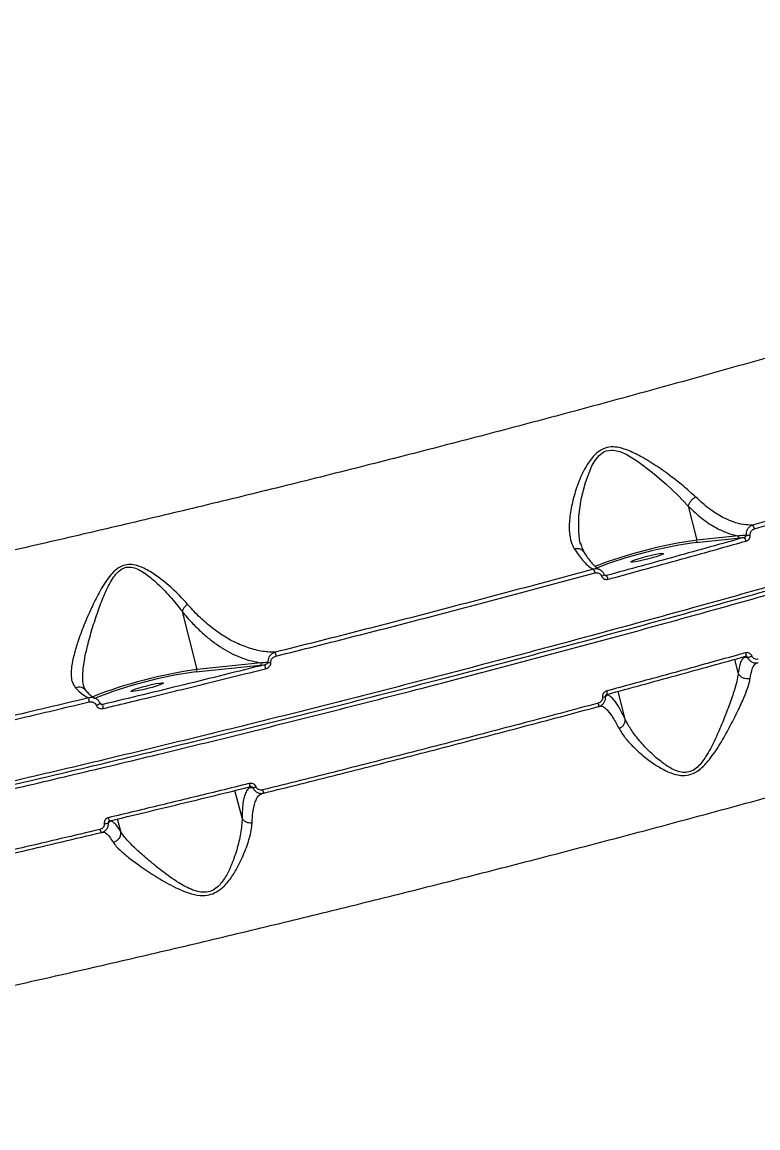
# Model space of a CAD drawing. Header units: millimetres. Extents: x -6028 to 5958, y -6064 to 4137.
# Drawn here: x 700.4 to 898.2, y 332.3 to 629.6 of the extents above; entities that cross this region are included whole.
import ezdxf

# ---------------------------------------------------------------- set-up
doc = ezdxf.new("R2010")
doc.units = ezdxf.units.MM
for name, color, linetype in [('DIKOM_ОБЪЕКТ', 7, 'Continuous'), ('DIKOM_РАЗМЕР_ЗОНА', 7, 'Continuous'), ('DIKOM_РАЗМЕР_ОБЪЕКТА', 7, 'Continuous')]:
    doc.layers.add(name, color=color, linetype=linetype)
doc.styles.add('style1', font='arial.ttf', dxfattribs={"width": 0.8})
doc.dimstyles.new('1-50', dxfattribs={"dimtxt": 300, "dimasz": 200, "dimexe": 100, "dimexo": 0, "dimgap": 100, "dimtad": 1, "dimtxsty": 'style1', "dimcen": 200, "dimclrd": 7, "dimclre": 7, "dimclrt": 7, "dimadec": 1, "dimazin": 2, "dimtfac": 1, "dimtmove": 0, "dimatfit": 2, "dimfxl": 0, "dimlwd": 25, "dimlwe": 18, "dimarcsym": 0})

# ---------------------------------------------------------------- blocks, each defined once
blk = doc.blocks.new('*D9')
at = {"layer": 'Defpoints', "color": 0, "transparency": 16777216}
for p in [(-6027.56, 1459.58), (4556.58, 1382.7), (4556.58, -5964.37)]:
    blk.add_point(p, dxfattribs=at)
at = {"layer": 'DIKOM_РАЗМЕР_ЗОНА', "color": 7, "lineweight": 18, "transparency": 16777216}
for p, q in [((-6027.56, 1459.58), (-6027.56, -6064.37)), ((4556.58, 1382.7), (4556.58, -6064.37))]:
    blk.add_line(p, q, dxfattribs=at)
at = {"layer": 'DIKOM_РАЗМЕР_ЗОНА', "color": 7, "lineweight": 25, "transparency": 16777216}
blk.add_line((-5827.56, -5964.37), (4356.58, -5964.37), dxfattribs=at)
at = {"layer": 'DIKOM_РАЗМЕР_ЗОНА', "color": 7, "transparency": 16777216}
for points in [[(-5827.56, -5931.03), (-5827.56, -5997.7), (-6027.56, -5964.37)], [(4356.58, -5931.03), (4356.58, -5997.7), (4556.58, -5964.37)]]:
    blk.add_solid(points, dxfattribs=at)
at = {"layer": 'DIKOM_РАЗМЕР_ЗОНА', "color": 7, "transparency": 16777216, "insert": (157.08, -5711.2), "char_height": 300, "attachment_point": 5, "style": 'style1'}
blk.add_mtext('10600', dxfattribs=at)
blk = doc.blocks.new('*D11')
at = {"layer": 'Defpoints', "color": 0, "transparency": 16777216}
for p in [(259.43, 2965.58), (1920.55, -3002.33), (4022.59, -3002.33)]:
    blk.add_point(p, dxfattribs=at)
at = {"layer": 'DIKOM_РАЗМЕР_ОБЪЕКТА', "color": 7, "lineweight": 18, "transparency": 16777216}
for p, q in [((259.43, 2965.58), (4122.59, 2965.58)), ((1920.55, -3002.33), (4122.59, -3002.33))]:
    blk.add_line(p, q, dxfattribs=at)
at = {"layer": 'DIKOM_РАЗМЕР_ОБЪЕКТА', "color": 7, "lineweight": 25, "transparency": 16777216}
blk.add_line((4022.59, 2765.58), (4022.59, -2802.33), dxfattribs=at)
at = {"layer": 'DIKOM_РАЗМЕР_ОБЪЕКТА', "color": 7, "transparency": 16777216}
for points in [[(3989.25, 2765.58), (4055.92, 2765.58), (4022.59, 2965.58)], [(3989.25, -2802.33), (4055.92, -2802.33), (4022.59, -3002.33)]]:
    blk.add_solid(points, dxfattribs=at)
at = {"layer": 'DIKOM_РАЗМЕР_ОБЪЕКТА', "color": 7, "transparency": 16777216, "insert": (3769.41, -24.42), "char_height": 300, "attachment_point": 5, "rotation": 90, "style": 'style1'}
blk.add_mtext('6000', dxfattribs=at)
blk = doc.blocks.new('*D12')
at = {"layer": 'Defpoints', "color": 0, "transparency": 16777216}
for p in [(3056.58, 1987.9), (-4027.97, 676.5), (3056.58, -3714.77)]:
    blk.add_point(p, dxfattribs=at)
at = {"layer": 'DIKOM_РАЗМЕР_ОБЪЕКТА', "color": 7, "lineweight": 18, "transparency": 16777216}
for p, q in [((3056.58, 1987.9), (3056.58, -3814.77)), ((-4027.97, 676.5), (-4027.97, -3814.77))]:
    blk.add_line(p, q, dxfattribs=at)
at = {"layer": 'DIKOM_РАЗМЕР_ОБЪЕКТА', "color": 7, "lineweight": 25, "transparency": 16777216}
blk.add_line((-3827.97, -3714.77), (2856.58, -3714.77), dxfattribs=at)
at = {"layer": 'DIKOM_РАЗМЕР_ОБЪЕКТА', "color": 7, "transparency": 16777216}
for points in [[(-3827.97, -3681.44), (-3827.97, -3748.11), (-4027.97, -3714.77)], [(2856.58, -3681.44), (2856.58, -3748.11), (3056.58, -3714.77)]]:
    blk.add_solid(points, dxfattribs=at)
at = {"layer": 'DIKOM_РАЗМЕР_ОБЪЕКТА', "color": 7, "transparency": 16777216, "insert": (20, -3461.6), "char_height": 300, "attachment_point": 5, "style": 'style1'}
blk.add_mtext('7100', dxfattribs=at)

msp = doc.modelspace()

# ---------------------------------------------------------------- linework, layer by layer
at = {"layer": 'DIKOM_ОБЪЕКТ', "color": 7, "linetype": 'Continuous', "lineweight": 15}
for p, q in [((879.512, 499.44), (881.849, 490.326)), ((881.563, 489.715), (892.739, 490.862)), ((893.026, 491.474), (881.849, 490.326)), ((850.57, 489.232), (850.461, 489.58)), ((856.93, 481.073), (856.907, 481.085)), ((857.495, 480.798), (857.107, 480.861)), ((743.391, 471.167), (747.403, 455.527)), ((892.929, 454.628), (891.991, 458.284)), ((894.364, 458.942), (894.625, 458.893)), ((894.928, 459.094), (894.906, 459.092)), ((747.116, 454.916), (764.402, 456.691)), ((764.688, 457.302), (747.403, 455.527)), ((764.402, 456.691), (765.647, 456.82)), ((857.753, 448.69), (857.996, 448.948)), ((862.554, 442.19), (860.636, 449.667)), ((721.395, 446.444), (721.374, 446.448)), ((722.075, 446.143), (721.616, 446.217)), ((855.56, 445.618), (855.619, 445.626)), ((759.516, 415.659), (757.626, 423.028)), ((761.202, 423.904), (761.593, 423.83)), ((761.771, 424.04), (761.778, 424.046)), ((765.073, 422.175), (765.371, 422.313)), ((723.965, 414.855), (723.98, 414.863)), ((726.932, 411.964), (726.061, 415.363))]:
    msp.add_line(p, q, dxfattribs=at)
at = {"layer": 'DIKOM_ОБЪЕКТ', "color": 7, "linetype": 'Continuous', "lineweight": 15, "flags": 128}
for points in [[(850.461, 489.58), (850.386, 489.819), (850.039, 492.558), (850.115, 496.804), (850.751, 501.328), (851.843, 505.844), (853.604, 510.285), (854.461, 511.762), (855.54, 513.09), (856.93, 514.106), (857.42, 514.31), (858.977, 514.545), (859.353, 514.524), (861.101, 514.13), (862.764, 513.413), (865.89, 511.52), (869.878, 508.512), (873.573, 505.327), (876.72, 502.367), (879.509, 499.451), (879.511, 499.449), (879.511, 499.449)], [(864.162, 484.549), (864.493, 484.747), (865.148, 485.014), (866.073, 485.328), (867.193, 485.664), (868.419, 485.994), (869.65, 486.292), (870.786, 486.534), (871.737, 486.7), (872.424, 486.776), (872.793, 486.757), (872.812, 486.643), (872.481, 486.445), (871.827, 486.178), (870.902, 485.864), (869.781, 485.529), (868.556, 485.198), (867.325, 484.9), (866.188, 484.659), (865.237, 484.493), (864.55, 484.417), (864.182, 484.436), (864.162, 484.549)], [(894.908, 460.026), (894.951, 459.839), (894.983, 459.661), (895.003, 459.497), (895.009, 459.355), (895.002, 459.24), (894.982, 459.155), (894.95, 459.106), (894.928, 459.094)], [(729.716, 449.75), (730.047, 449.948), (730.701, 450.215), (731.626, 450.529), (732.747, 450.865), (733.972, 451.195), (735.203, 451.493), (736.34, 451.735), (737.29, 451.9), (737.978, 451.977), (738.346, 451.958), (738.366, 451.844), (738.035, 451.646), (737.38, 451.379), (736.455, 451.065), (735.335, 450.73), (734.109, 450.399), (732.878, 450.101), (731.741, 449.859), (730.791, 449.694), (730.104, 449.617), (729.735, 449.637), (729.716, 449.75)], [(857.753, 448.69), (857.738, 448.786), (857.742, 448.879)]]:
    msp.add_lwpolyline(points, dxfattribs=at)
at = {"layer": 'DIKOM_ОБЪЕКТ', "color": 7, "linetype": 'Continuous', "lineweight": 15}
for centre, radius, start, end in [((895.671, 493.144), 1.623, 7.54205, 47.00858), ((892.551, 491.323), 0.498, 292.2007, 17.57793), ((893.542, 489.903), 1.527, 6.35178, 48.81802), ((894.149, 506.687), 15.095, 273.50554, 277.73986), ((899.932, 363.088), 128.517, 98.08833, 110.75588), ((898.882, 367.276), 123.658, 98.05105, 110.87796), ((881.375, 490.176), 0.498, 292.19407, 17.58413), ((851.92, 481.071), 2.551, 9.81845, 34.28899), ((855.721, 482.325), 1.74, 285.30196, 314.01057), ((855.726, 479.461), 2.217, 8.60732, 37.10402), ((775.11, 460.991), 6.722, 186.94302, 196.12658), ((894.977, 462.349), 3.572, 277.87365, 297.37508), ((764.709, 331.796), 124.936, 97.96239, 111.26129), ((763.675, 335.966), 120.097, 97.92506, 111.41422), ((746.928, 455.377), 0.498, 292.19208, 17.58569), ((764.214, 457.151), 0.498, 292.19058, 17.58805), ((770.808, 457.263), 5.18, 184.8984, 196.93066), ((766.532, 463.623), 6.19, 269.56179, 276.99623), ((856.175, 449.157), 1.559, 349.17503, 23.30083), ((720.56, 447.58), 2.274, 171.70601, 199.39324), ((718.871, 450.269), 4.583, 288.51146, 303.42319), ((724.136, 445.784), 2.092, 170.11769, 200.55147), ((853.815, 445.878), 1.612, 349.94129, 22.83276), ((856.174, 451.813), 3.699, 274.16017, 287.25044), ((763.674, 425.209), 2.233, 188.1354, 211.55948), ((761.654, 427.535), 3.871, 281.75983, 294.84253), ((767.378, 423.509), 2.337, 188.47697, 210.78811), ((722.437, 417.322), 3.2, 270.59301, 291.66756), ((724.819, 415.762), 1.246, 183.4542, 226.74595), ((722.536, 412.611), 1.174, 182.92805, 229.01686)]:
    msp.add_arc(centre, radius, start, end, dxfattribs=at)
for points, knots in [([(1126.591, 618.947), (1124.537, 617.808), (1120.427, 615.529), (1112.901, 611.815), (1104.327, 607.86), (1094.585, 603.647), (1083.709, 599.189), (1071.932, 594.583), (1059.318, 589.85), (1045.943, 585.01), (1031.592, 579.987), (1016.272, 574.789), (1000.014, 569.431), (983.171, 564.031), (965.816, 558.608), (948.028, 553.182), (929.522, 547.666), (910.332, 542.078), (890.511, 536.434), (870.482, 530.858), (850.317, 525.366), (830.092, 519.975), (809.487, 514.601), (788.56, 509.265), (767.378, 503.986), (746.385, 498.878), (725.649, 493.954), (705.23, 489.225), (684.813, 484.618), (664.473, 480.158), (644.277, 475.861), (626.051, 472.111), (609.703, 468.845), (600.077, 466.993), (595.259, 466.066)], [0, 0, 0, 0, 0.0311784, 0.062381, 0.0935592, 0.1256441, 0.1577551, 0.18984, 0.2210202, 0.2522242, 0.2834047, 0.3154896, 0.347601, 0.379686, 0.410889, 0.4421161, 0.473319, 0.5054257, 0.5375585, 0.5696655, 0.6009197, 0.632198, 0.6634523, 0.6956102, 0.7277941, 0.7599521, 0.7912843, 0.8226407, 0.853973, 0.8862091, 0.9184712, 0.9507074, 0.9753308, 1, 1, 1, 1]), ([(1190.276, 583.54), (1189.66, 582.965), (1188.001, 581.416), (1184.276, 578.646), (1178.811, 575.171), (1172.063, 571.382), (1164.024, 567.285), (1154.684, 562.885), (1144.25, 558.278), (1132.785, 553.487), (1120.37, 548.535), (1106.804, 543.342), (1092.084, 537.915), (1076.234, 532.268), (1059.604, 526.525), (1042.269, 520.708), (1024.318, 514.841), (1005.459, 508.828), (985.719, 502.683), (965.147, 496.426), (944.441, 490.267), (923.706, 484.228), (903.037, 478.327), (881.849, 472.395), (860.189, 466.45), (838.119, 460.511), (815.819, 454.628), (793.355, 448.821), (770.794, 443.109), (748.064, 437.473), (725.239, 431.938), (702.396, 426.525), (680.039, 421.354), (658.233, 416.436), (637.029, 411.779), (616.084, 407.306), (595.479, 403.039), (575.312, 399.006), (557.127, 395.496), (545.964, 393.44), (541.027, 392.531)], [0, 0, 0, 0, 0.0156514, 0.0421675, 0.0687038, 0.0952199, 0.1225058, 0.1498145, 0.1771004, 0.2036165, 0.2301531, 0.2566691, 0.2839551, 0.3112635, 0.3385498, 0.3650657, 0.391602, 0.4181181, 0.4454042, 0.4727126, 0.4999987, 0.52556, 0.5511396, 0.5767009, 0.6029495, 0.629218, 0.6554667, 0.6819827, 0.7085192, 0.7350352, 0.7623215, 0.7896299, 0.8169161, 0.8434322, 0.8699686, 0.8964847, 0.9237709, 0.9510795, 0.9783657, 1, 1, 1, 1]), ([(445.28, 376.014), (447.721, 376.282), (454.298, 377.004), (465.869, 378.453), (480.197, 380.437), (495.628, 382.764), (512.135, 385.436), (529.693, 388.454), (547.912, 391.75), (566.715, 395.306), (586.012, 399.1), (606.118, 403.193), (626.997, 407.583), (648.594, 412.263), (670.433, 417.13), (692.432, 422.161), (714.511, 427.334), (737.029, 432.731), (759.925, 438.345), (783.126, 444.16), (805.851, 449.979), (828.029, 455.775), (849.602, 461.523), (871.189, 467.388), (892.721, 473.355), (914.126, 479.406), (935.222, 485.491), (955.936, 491.593), (976.204, 497.691), (996.083, 503.807), (1015.487, 509.918), (1034.335, 516.003), (1052.213, 521.928), (1069.081, 527.676), (1084.924, 533.236), (1100, 538.697), (1114.227, 544.037), (1127.508, 549.229), (1138.916, 553.88), (1145.47, 556.711), (1148.369, 557.963)], [0, 0, 0, 0, 0.0156514, 0.0421677, 0.0687038, 0.0952198, 0.1225063, 0.1498144, 0.1771006, 0.2036165, 0.2301531, 0.256669, 0.2839553, 0.3112636, 0.3385498, 0.3650657, 0.3916021, 0.4181181, 0.4454043, 0.4727127, 0.4999989, 0.5255601, 0.5511397, 0.5767009, 0.6029496, 0.629218, 0.6554668, 0.6819828, 0.7085191, 0.7350353, 0.7623214, 0.7896301, 0.8169162, 0.8434321, 0.8699687, 0.8964848, 0.9237712, 0.9510795, 0.9783656, 1, 1, 1, 1]), ([(541.859, 391.79), (546.784, 392.696), (557.818, 394.728), (575.759, 398.191), (595.589, 402.156), (616.063, 406.391), (637.069, 410.871), (658.511, 415.576), (680.329, 420.494), (702.491, 425.621), (724.955, 430.943), (747.648, 436.442), (770.463, 442.094), (793.296, 447.871), (815.794, 453.684), (837.921, 459.521), (859.65, 465.368), (881.198, 471.28), (902.473, 477.231), (923.382, 483.196), (944.123, 489.235), (964.636, 495.336), (984.871, 501.491), (1004.518, 507.602), (1023.484, 513.643), (1041.68, 519.585), (1059.043, 525.408), (1075.525, 531.1), (1091.12, 536.655), (1105.779, 542.055), (1119.458, 547.28), (1132.018, 552.291), (1141.219, 556.105), (1145.926, 558.183), (1147.191, 558.741)], [0, 0, 0, 0, 0.0259803, 0.0582076, 0.0905364, 0.1229169, 0.1552971, 0.187626, 0.219853, 0.2520802, 0.2844089, 0.3167894, 0.3491698, 0.3814985, 0.4137257, 0.4447649, 0.475895, 0.5070713, 0.5382474, 0.5693774, 0.6004167, 0.6326438, 0.6649724, 0.6973528, 0.7297333, 0.762062, 0.794289, 0.8265159, 0.8588444, 0.8912248, 0.9236051, 0.955934, 0.9881612, 1, 1, 1, 1]), ([(979.903, 518.777), (974.063, 516.993), (962.381, 513.425), (944.243, 508.018), (925.683, 502.583), (909.785, 498.012), (900.076, 495.265), (896.778, 494.332)], [0, 0, 0, 0, 0.2203101, 0.440621, 0.663083, 0.8855453, 1, 1, 1, 1]), ([(897.28, 493.357), (900.586, 494.293), (910.255, 497.028), (926.067, 501.576), (944.615, 507.005), (962.86, 512.443), (974.683, 516.054), (980.595, 517.86)], [0, 0, 0, 0, 0.1144542, 0.3347647, 0.555077, 0.777538, 1, 1, 1, 1]), ([(881.501, 501.899), (880.535, 502.791), (878.602, 504.576), (875.032, 507.367), (871.099, 510.204), (867.114, 512.68), (863.82, 514.322), (861.344, 515.142), (859.285, 515.47), (856.985, 515.179), (855.05, 513.993), (853.614, 512.49), (851.943, 510.139), (850.215, 506.664), (848.72, 502.157), (847.72, 497.768), (847.397, 494.011), (847.656, 491.004), (848.199, 489.146), (848.718, 488.239), (848.86, 487.99)], [0, 0, 0, 0, 0.0712974, 0.1426936, 0.2203404, 0.2979587, 0.3555841, 0.3853396, 0.4149583, 0.4491117, 0.4886684, 0.5175496, 0.546509, 0.6250115, 0.703711, 0.7839215, 0.8640142, 0.92125, 0.9784112, 1, 1, 1, 1]), ([(881.501, 501.899), (881.46, 501.879), (881.205, 501.752), (880.723, 501.425), (880.143, 500.832), (879.691, 500.133), (879.571, 499.677), (879.511, 499.449)], [0, 0, 0, 0, 0.0429101, 0.2680166, 0.5120302, 0.7560433, 1, 1, 1, 1]), ([(879.511, 499.449), (879.511, 499.448), (879.51, 499.445), (879.511, 499.442), (879.512, 499.44)], [0, 0, 0, 0, 0.4227397, 1, 1, 1, 1]), ([(879.512, 499.44), (880.747, 498.276), (883.246, 495.924), (886.767, 493.658), (889.962, 492.201), (891.932, 491.659), (892.943, 491.488), (893.026, 491.474)], [0, 0, 0, 0, 0.275437, 0.5570767, 0.7678022, 0.9811333, 1, 1, 1, 1]), ([(896.778, 494.332), (895.968, 494.368), (894.287, 494.444), (891.614, 495.156), (888.551, 496.483), (885.136, 498.591), (882.721, 500.788), (881.501, 501.899)], [0, 0, 0, 0, 0.16654383, 0.34555414, 0.52675847, 0.76077699, 1, 1, 1, 1]), ([(896.778, 494.332), (896.693, 494.303), (896.362, 494.19), (895.842, 493.841), (895.349, 493.206), (895.055, 492.436), (895.066, 491.893), (895.072, 491.62)], [0, 0, 0, 0, 0.0811972, 0.3161458, 0.544569, 0.7717992, 1, 1, 1, 1]), ([(894.548, 491.052), (888.43, 489.337), (876.181, 485.904), (863.728, 482.501), (857.495, 480.798)], [0, 0, 0, 0, 0.4994485, 1, 1, 1, 1]), ([(892.739, 490.862), (893.129, 490.903), (893.729, 490.966), (894.335, 491.03), (894.548, 491.052)], [0, 0, 0, 0, 0.6495151, 1, 1, 1, 1]), ([(895.072, 491.62), (895.028, 491.616), (894.347, 491.559), (893.664, 491.515), (893.026, 491.474)], [0, 0, 0, 0, 0.06468028, 1, 1, 1, 1]), ([(895.072, 491.62), (895.071, 491.571), (895.07, 491.515), (895.034, 491.405), (894.966, 491.288), (894.815, 491.157), (894.667, 491.084), (894.572, 491.059), (894.548, 491.052)], [0, 0, 0, 0, 0.17233957, 0.19868219, 0.41208596, 0.64831554, 0.90864072, 1, 1, 1, 1]), ([(895.06, 490.072), (895.115, 490.09), (895.333, 490.16), (895.674, 490.373), (895.998, 490.763), (896.192, 491.232), (896.185, 491.564), (896.182, 491.729)], [0, 0, 0, 0, 0.0825328, 0.3216879, 0.5512744, 0.7756038, 1, 1, 1, 1]), ([(896.182, 491.729), (896.179, 491.893), (896.172, 492.22), (896.363, 492.683), (896.68, 493.064), (897.014, 493.272), (897.226, 493.34), (897.28, 493.357)], [0, 0, 0, 0, 0.2256567, 0.4513444, 0.6801931, 0.917566, 1, 1, 1, 1]), ([(848.86, 487.99), (848.904, 488.002), (849.096, 488.057), (849.559, 488.131), (850.223, 488.078), (850.88, 487.799), (851.147, 487.461), (851.273, 487.301)], [0, 0, 0, 0, 0.0460117, 0.2012139, 0.4773859, 0.7535913, 1, 1, 1, 1]), ([(848.86, 487.99), (849.612, 486.884), (850.849, 485.064), (852.418, 483.479), (853.384, 482.78), (853.897, 482.564), (854.028, 482.508)], [0, 0, 0, 0, 0.3957865, 0.651647, 0.9109917, 1, 1, 1, 1]), ([(850.495, 489.59), (850.607, 489.167), (850.827, 488.333), (851.191, 487.708), (851.37, 487.4)], [0, 0, 0, 0, 0.5069214, 1, 1, 1, 1]), ([(857.919, 479.792), (858.553, 479.965), (861.728, 480.829), (869.543, 482.968), (881.324, 486.219), (890.479, 488.787), (895.06, 490.072)], [0, 0, 0, 0, 0.0507673, 0.2538477, 0.626693, 1, 1, 1, 1]), ([(851.297, 487.321), (851.517, 486.97), (852.087, 486.065), (852.94, 484.909), (853.83, 483.843), (854.606, 483.089), (855.177, 482.649), (855.5, 482.497), (855.525, 482.488), (855.526, 482.488)], [0, 0, 0, 0, 0.1159975, 0.29938295, 0.48084032, 0.65872084, 0.83105708, 0.99680445, 1, 1, 1, 1]), ([(526.757, 337.614), (531.409, 338.316), (540.715, 339.72), (555.702, 342.178), (571.534, 344.911), (588.272, 347.947), (605.859, 351.276), (623.911, 354.826), (642.355, 358.578), (661.111, 362.512), (680.485, 366.69), (700.434, 371.109), (720.902, 375.758), (741.443, 380.536), (761.986, 385.422), (782.461, 390.396), (803.195, 395.537), (824.127, 400.832), (845.187, 406.267), (865.925, 411.725), (886.276, 417.185), (906.189, 422.628), (925.975, 428.14), (945.559, 433.702), (964.867, 439.296), (983.493, 444.803), (1001.387, 450.205), (1018.52, 455.488), (1035.153, 460.731), (1051.207, 465.913), (1066.616, 471.015), (1080.016, 475.577), (1091.648, 479.637), (1098.221, 482.003), (1101.51, 483.187)], [0, 0, 0, 0, 0.0311784, 0.0623808, 0.093559, 0.125644, 0.1577551, 0.1898399, 0.22102, 0.2522243, 0.2834046, 0.3154897, 0.3476009, 0.379686, 0.4108889, 0.4421159, 0.4733188, 0.5054256, 0.5375585, 0.5696654, 0.6009196, 0.6321979, 0.6634523, 0.6956102, 0.727794, 0.7599522, 0.7912843, 0.8226406, 0.8539732, 0.8862092, 0.9184713, 0.9507072, 0.9753309, 1, 1, 1, 1]), ([(744.899, 473.058), (743.748, 474.31), (741.445, 476.815), (737.691, 479.96), (734.558, 482.076), (732.235, 483.219), (730.397, 483.772), (728.512, 483.831), (726.622, 483.177), (724.967, 481.837), (723.019, 479.49), (721.01, 476.206), (718.912, 471.889), (716.963, 467.417), (715.402, 463.178), (714.284, 459.466), (713.669, 456.51), (713.51, 454.111), (713.734, 452.106), (714.36, 451.163), (714.694, 450.661)], [0, 0, 0, 0, 0.08733285, 0.17468034, 0.23361932, 0.26394858, 0.29412583, 0.32121096, 0.34856866, 0.38267201, 0.41543058, 0.48513992, 0.55504096, 0.63422248, 0.71333143, 0.77692486, 0.84042164, 0.89130948, 0.94213931, 1, 1, 1, 1]), ([(716.969, 450.988), (716.859, 451.588), (716.633, 452.821), (716.737, 455.308), (717.165, 458.337), (718.015, 462.159), (719.21, 466.501), (720.729, 471.072), (722.36, 475.473), (723.966, 478.82), (725.568, 481.208), (726.889, 482.497), (728.028, 482.964), (729.059, 483.134), (730.298, 483.018), (731.919, 482.349), (733.997, 481.037), (736.828, 478.684), (740.216, 475.22), (742.362, 472.569), (743.389, 471.18), (743.39, 471.178)], [0, 0, 0, 0, 0.0513179, 0.1054069, 0.1741888, 0.2430594, 0.3292483, 0.4155048, 0.490551, 0.565383, 0.5992307, 0.6330671, 0.655225, 0.6593, 0.6855304, 0.7164222, 0.7475222, 0.8103246, 0.905119, 0.9999079, 1, 1, 1, 1]), ([(854.028, 482.508), (846.997, 480.612), (832.934, 476.819), (811.568, 471.197), (790.05, 465.629), (775.642, 461.995), (768.438, 460.178)], [0, 0, 0, 0, 0.2485966, 0.4971935, 0.7485968, 1, 1, 1, 1]), ([(856.907, 481.085), (856.881, 481.143), (856.743, 481.456), (856.364, 481.963), (855.669, 482.428), (854.851, 482.649), (854.302, 482.555), (854.028, 482.508)], [0, 0, 0, 0, 0.0542205, 0.2910842, 0.5276435, 0.7637382, 1, 1, 1, 1]), ([(768.653, 459.124), (775.792, 460.925), (790.072, 464.526), (811.557, 470.085), (833.054, 475.74), (847.307, 479.584), (854.434, 481.506)], [0, 0, 0, 0, 0.2485967, 0.4971933, 0.7485966, 1, 1, 1, 1]), ([(854.434, 481.506), (854.6, 481.534), (854.932, 481.589), (855.427, 481.456), (855.849, 481.175), (856.08, 480.87), (856.165, 480.682), (856.18, 480.647)], [0, 0, 0, 0, 0.236386, 0.4725987, 0.7091614, 0.9458622, 1, 1, 1, 1]), ([(856.18, 480.647), (856.196, 480.612), (856.279, 480.425), (856.508, 480.121), (856.928, 479.842), (857.422, 479.709), (857.753, 479.765), (857.919, 479.792)], [0, 0, 0, 0, 0.0535513, 0.289803, 0.5263374, 0.7631333, 1, 1, 1, 1]), ([(856.935, 481.077), (856.952, 481.039), (856.993, 480.944), (857.117, 480.836), (857.228, 480.805), (857.284, 480.79)], [0, 0, 0, 0, 0.2480027, 0.6173645, 1, 1, 1, 1]), ([(857.495, 480.798), (857.438, 480.786), (857.367, 480.77), (857.299, 480.789), (857.285, 480.793)], [0, 0, 0, 0, 0.7956209, 1, 1, 1, 1]), ([(744.899, 473.058), (744.859, 473.029), (744.594, 472.842), (744.135, 472.431), (743.631, 471.796), (743.47, 471.384), (743.39, 471.178)], [0, 0, 0, 0, 0.0562275, 0.3685273, 0.6842741, 1, 1, 1, 1]), ([(768.438, 460.178), (768.089, 460.18), (766.534, 460.19), (763.687, 460.586), (759.861, 461.758), (756.178, 463.518), (752.691, 465.75), (749.435, 468.353), (746.835, 470.861), (745.353, 472.543), (744.899, 473.058)], [0, 0, 0, 0, 0.0465602, 0.2078782, 0.3696662, 0.530933, 0.6671767, 0.8037595, 0.9398778, 1, 1, 1, 1]), ([(743.39, 471.178), (743.39, 471.177), (743.39, 471.175), (743.39, 471.171), (743.391, 471.169), (743.391, 471.167)], [0, 0, 0, 0, 0.2971167, 0.7036876, 1, 1, 1, 1]), ([(743.391, 471.167), (743.848, 470.616), (745.071, 469.141), (747.118, 466.976), (749.546, 464.724), (752.025, 462.749), (755.402, 460.482), (759.692, 458.308), (763.01, 457.64), (764.688, 457.302)], [0, 0, 0, 0, 0.0670795, 0.1796422, 0.2922141, 0.4079235, 0.5236391, 0.759123, 1, 1, 1, 1]), ([(768.438, 460.178), (768.239, 460.107), (767.779, 459.942), (767.185, 459.481), (766.731, 458.859), (766.468, 458.162), (766.479, 457.678), (766.485, 457.433)], [0, 0, 0, 0, 0.1742125, 0.4036584, 0.6052462, 0.8000772, 1, 1, 1, 1]), ([(767.286, 457.479), (767.285, 457.626), (767.283, 457.922), (767.474, 458.341), (767.794, 458.712), (768.204, 458.984), (768.516, 459.081), (768.653, 459.124)], [0, 0, 0, 0, 0.188928, 0.3774393, 0.5791828, 0.8164483, 1, 1, 1, 1]), ([(894.908, 460.026), (894.284, 459.852), (891.16, 458.979), (883.423, 456.828), (871.633, 453.578), (862.284, 451.042), (857.607, 449.774)], [0, 0, 0, 0, 0.05076888, 0.25384879, 0.62669434, 1, 1, 1, 1]), ([(857.693, 448.865), (863.935, 450.559), (876.434, 453.95), (888.744, 457.377), (894.906, 459.092)], [0, 0, 0, 0, 0.4994506, 1, 1, 1, 1]), ([(894.625, 458.893), (894.426, 458.719), (894.026, 458.371), (893.385, 457.16), (893.111, 455.637), (892.929, 454.628)], [0, 0, 0, 0, 0.2503919, 0.5028737, 1, 1, 1, 1]), ([(894.625, 458.893), (894.691, 458.888), (894.964, 458.868), (895.25, 458.836), (895.466, 458.811)], [0, 0, 0, 0, 0.2436434, 1, 1, 1, 1]), ([(896.619, 459.177), (896.604, 459.212), (896.521, 459.399), (896.295, 459.701), (895.882, 459.98), (895.396, 460.111), (895.071, 460.055), (894.908, 460.026)], [0, 0, 0, 0, 0.0535146, 0.289805, 0.5263483, 0.7631178, 1, 1, 1, 1]), ([(895.106, 459.1), (895.049, 459.109), (894.992, 459.118), (894.93, 459.095), (894.929, 459.094)], [0, 0, 0, 0, 0.9852493, 1, 1, 1, 1]), ([(895.105, 459.099), (895.145, 459.092), (895.236, 459.074), (895.359, 458.984), (895.434, 458.885), (895.461, 458.822), (895.466, 458.811)], [0, 0, 0, 0, 0.2510706, 0.5880103, 0.9238298, 1, 1, 1, 1]), ([(895.466, 458.811), (895.492, 458.752), (895.632, 458.439), (896.014, 457.931), (896.71, 457.466), (897.526, 457.246), (898.069, 457.34), (898.341, 457.388)], [0, 0, 0, 0, 0.054221, 0.2911025, 0.5276341, 0.7637536, 1, 1, 1, 1]), ([(898.335, 458.323), (898.172, 458.294), (897.847, 458.238), (897.36, 458.37), (896.945, 458.649), (896.717, 458.953), (896.634, 459.142), (896.619, 459.177)], [0, 0, 0, 0, 0.2363197, 0.4725481, 0.7091627, 0.9458466, 1, 1, 1, 1]), ([(765.647, 456.82), (758.367, 455.008), (743.786, 451.378), (729.319, 447.89), (722.075, 446.143)], [0, 0, 0, 0, 0.49927288, 1, 1, 1, 1]), ([(722.177, 445.049), (722.816, 445.202), (726.01, 445.969), (734.854, 448.104), (748.766, 451.498), (760.154, 454.335), (765.853, 455.754)], [0, 0, 0, 0, 0.044141, 0.2207138, 0.6100124, 1, 1, 1, 1]), ([(766.485, 457.433), (766.402, 457.426), (765.803, 457.377), (765.204, 457.337), (764.688, 457.302)], [0, 0, 0, 0, 0.1381194, 1, 1, 1, 1]), ([(766.485, 457.433), (766.482, 457.401), (766.478, 457.346), (766.431, 457.239), (766.326, 457.115), (766.131, 456.981), (765.897, 456.879), (765.724, 456.838), (765.647, 456.82)], [0, 0, 0, 0, 0.0763191, 0.1323567, 0.2954717, 0.5060945, 0.782471, 1, 1, 1, 1]), ([(765.853, 455.754), (765.995, 455.799), (766.324, 455.902), (766.755, 456.192), (767.089, 456.585), (767.288, 457.021), (767.287, 457.326), (767.286, 457.479)], [0, 0, 0, 0, 0.1825162, 0.4237788, 0.6274691, 0.813429, 1, 1, 1, 1]), ([(896.148, 453.145), (896.311, 454.098), (896.58, 455.666), (897.288, 456.858), (897.789, 457.272), (898.092, 457.334), (898.113, 457.338)], [0, 0, 0, 0, 0.4255795, 0.7006929, 0.9795717, 1, 1, 1, 1]), ([(860.892, 439.676), (861.385, 438.863), (862.371, 437.238), (864.77, 434.644), (867.715, 431.973), (870.993, 429.617), (873.882, 428.043), (876.149, 427.257), (878.095, 426.949), (880.356, 427.246), (882.375, 428.417), (883.964, 429.896), (885.916, 432.199), (888.17, 435.586), (890.571, 439.94), (892.736, 444.132), (894.367, 447.669), (895.473, 450.447), (895.986, 452.127), (896.113, 452.926), (896.148, 453.145)], [0, 0, 0, 0, 0.0712974, 0.1426962, 0.2203437, 0.2979621, 0.3555856, 0.3853422, 0.4149594, 0.449114, 0.4886705, 0.5175507, 0.5465127, 0.6250133, 0.7037115, 0.7839224, 0.8640126, 0.9212509, 0.9784142, 1, 1, 1, 1]), ([(892.931, 454.621), (892.931, 454.62), (892.911, 454.404), (892.81, 453.5), (892.42, 451.752), (891.543, 448.829), (890.255, 445.169), (888.532, 440.856), (886.636, 436.406), (884.814, 432.955), (883.195, 430.596), (882.004, 429.264), (880.874, 428.45), (879.675, 427.96), (878.844, 427.838), (877.642, 427.904), (876.414, 428.211), (874.394, 429.174), (871.797, 430.99), (868.839, 433.647), (866.153, 436.62), (863.976, 439.5), (862.976, 441.27), (862.556, 442.18), (862.556, 442.181)], [0, 0, 0, 0, 0.0000338, 0.0215118, 0.0794106, 0.1373871, 0.2192782, 0.301277, 0.3807129, 0.459937, 0.487844, 0.5156443, 0.5434172, 0.5519129, 0.576915, 0.582856, 0.6109578, 0.639249, 0.6964186, 0.775336, 0.8542853, 0.9271586, 0.9999415, 1, 1, 1, 1]), ([(892.929, 454.628), (892.929, 454.626), (892.93, 454.624), (892.931, 454.621), (892.931, 454.621)], [0, 0, 0, 0, 0.6467396, 1, 1, 1, 1]), ([(896.148, 453.145), (896.104, 453.132), (895.911, 453.078), (895.434, 453.006), (894.705, 453.066), (893.924, 453.389), (893.278, 453.918), (893.047, 454.387), (892.931, 454.621)], [0, 0, 0, 0, 0.0352124, 0.1540704, 0.365553, 0.5770386, 0.788495, 1, 1, 1, 1]), ([(714.694, 450.661), (714.735, 450.677), (715.008, 450.786), (715.569, 450.902), (716.333, 450.814), (716.961, 450.536), (717.213, 450.222), (717.307, 450.103)], [0, 0, 0, 0, 0.04400472, 0.28944864, 0.56221548, 0.83494946, 1, 1, 1, 1]), ([(714.694, 450.661), (715.388, 449.96), (716.674, 448.661), (717.794, 448.145), (718.309, 447.908)], [0, 0, 0, 0, 0.5395037, 1, 1, 1, 1]), ([(716.976, 450.989), (716.99, 450.914), (717.053, 450.573), (717.188, 450.323), (717.308, 450.181), (717.352, 450.129)], [0, 0, 0, 0, 0.15117136, 0.69295515, 1, 1, 1, 1]), ([(717.335, 450.128), (717.379, 450.071), (717.755, 449.59), (718.378, 448.957), (719.141, 448.272), (719.687, 447.921), (719.853, 447.858), (719.918, 447.834)], [0, 0, 0, 0, 0.0364993, 0.3085956, 0.5745954, 0.8331174, 1, 1, 1, 1]), ([(857.607, 449.774), (857.549, 449.756), (857.326, 449.688), (856.975, 449.475), (856.64, 449.088), (856.437, 448.62), (856.44, 448.289), (856.442, 448.124)], [0, 0, 0, 0, 0.0825581, 0.3217177, 0.5513049, 0.7756214, 1, 1, 1, 1]), ([(651.47, 431.408), (656.921, 432.622), (667.823, 435.05), (684.485, 438.856), (701.338, 442.768), (712.723, 445.472), (718.415, 446.825)], [0, 0, 0, 0, 0.2490994, 0.4981997, 0.7491002, 1, 1, 1, 1]), ([(718.309, 447.908), (712.67, 446.568), (701.392, 443.889), (684.613, 439.994), (667.945, 436.187), (656.987, 433.747), (651.508, 432.527)], [0, 0, 0, 0, 0.2491, 0.4982004, 0.7490998, 1, 1, 1, 1]), ([(721.374, 446.448), (721.233, 446.707), (720.942, 447.24), (720.17, 447.781), (719.247, 448.057), (718.621, 447.957), (718.309, 447.908)], [0, 0, 0, 0, 0.2380106, 0.49067949, 0.7462822, 1, 1, 1, 1]), ([(718.415, 446.825), (718.61, 446.852), (718.999, 446.905), (719.572, 446.734), (720.055, 446.405), (720.238, 446.08), (720.326, 445.923)], [0, 0, 0, 0, 0.2583362, 0.5167443, 0.7677971, 1, 1, 1, 1]), ([(720.326, 445.923), (720.411, 445.77), (720.588, 445.455), (721.054, 445.135), (721.609, 444.97), (721.988, 445.023), (722.177, 445.049)], [0, 0, 0, 0, 0.2338693, 0.4824948, 0.7413528, 1, 1, 1, 1]), ([(721.398, 446.447), (721.411, 446.418), (721.444, 446.343), (721.552, 446.242), (721.685, 446.165), (721.781, 446.153), (721.82, 446.149)], [0, 0, 0, 0, 0.1752081, 0.4479955, 0.7795158, 1, 1, 1, 1]), ([(722.075, 446.143), (722.002, 446.13), (721.918, 446.116), (721.832, 446.141), (721.82, 446.145)], [0, 0, 0, 0, 0.8580241, 1, 1, 1, 1]), ([(855.3, 446.503), (851.886, 445.586), (841.899, 442.904), (825.237, 438.5), (805.262, 433.31), (785.18, 428.182), (771.771, 424.837), (765.067, 423.165)], [0, 0, 0, 0, 0.1144543, 0.3347652, 0.5550758, 0.7775379, 1, 1, 1, 1]), ([(856.442, 448.124), (856.444, 447.96), (856.448, 447.633), (856.248, 447.172), (855.919, 446.793), (855.574, 446.587), (855.356, 446.52), (855.3, 446.503)], [0, 0, 0, 0, 0.2256899, 0.451377, 0.6801836, 0.917601, 1, 1, 1, 1]), ([(855.402, 445.596), (855.494, 445.624), (855.852, 445.732), (856.417, 446.073), (856.956, 446.701), (857.281, 447.465), (857.274, 448.008), (857.271, 448.28)], [0, 0, 0, 0, 0.0812088, 0.3161517, 0.5445815, 0.7717948, 1, 1, 1, 1]), ([(857.271, 448.28), (857.27, 448.329), (857.269, 448.386), (857.296, 448.498), (857.339, 448.603), (857.407, 448.672), (857.437, 448.702)], [0, 0, 0, 0, 0.2969461, 0.3423078, 0.7100401, 1, 1, 1, 1]), ([(857.271, 448.28), (857.281, 448.29), (857.441, 448.435), (857.603, 448.567), (857.753, 448.69)], [0, 0, 0, 0, 0.06471166, 1, 1, 1, 1]), ([(857.71, 448.856), (857.656, 448.842), (857.553, 448.816), (857.475, 448.738), (857.438, 448.701)], [0, 0, 0, 0, 0.5294107, 1, 1, 1, 1]), ([(862.554, 442.19), (862.03, 443.234), (860.971, 445.344), (859.684, 447.234), (858.631, 448.33), (858.053, 448.638), (857.776, 448.686), (857.753, 448.69)], [0, 0, 0, 0, 0.2754502, 0.5570881, 0.7678047, 0.9811536, 1, 1, 1, 1]), ([(765.371, 422.313), (771.995, 423.965), (785.245, 427.269), (805.216, 432.368), (825.213, 437.561), (841.967, 441.988), (851.995, 444.681), (855.402, 445.596)], [0, 0, 0, 0, 0.2203107, 0.4406214, 0.6630832, 0.8855454, 1, 1, 1, 1]), ([(855.966, 445.675), (856.006, 445.682), (856.29, 445.734), (856.931, 445.363), (857.989, 444.401), (859.298, 442.638), (860.357, 440.67), (860.892, 439.676)], [0, 0, 0, 0, 0.0343591, 0.2417654, 0.451716, 0.7228431, 1, 1, 1, 1]), ([(860.892, 439.676), (860.937, 439.695), (861.219, 439.817), (861.72, 440.142), (862.249, 440.743), (862.576, 441.463), (862.562, 441.942), (862.556, 442.181)], [0, 0, 0, 0, 0.0428922, 0.2679798, 0.5119469, 0.7559374, 1, 1, 1, 1]), ([(862.556, 442.181), (862.556, 442.182), (862.555, 442.185), (862.554, 442.188), (862.554, 442.19)], [0, 0, 0, 0, 0.402661, 1, 1, 1, 1]), ([(761.463, 424.893), (760.819, 424.733), (757.598, 423.937), (749.654, 421.982), (737.647, 419.056), (728.268, 416.811), (723.575, 415.687)], [0, 0, 0, 0, 0.0507697, 0.2538554, 0.6266988, 1, 1, 1, 1]), ([(723.98, 414.863), (730.246, 416.364), (742.793, 419.369), (755.445, 422.486), (761.778, 424.046)], [0, 0, 0, 0, 0.4994495, 1, 1, 1, 1]), ([(761.593, 423.83), (761.351, 423.627), (760.865, 423.218), (760.318, 422.063), (759.909, 420.543), (759.604, 418.516), (759.547, 416.689), (759.516, 415.659)], [0, 0, 0, 0, 0.1948004, 0.3916446, 0.575068, 0.7602149, 1, 1, 1, 1]), ([(763.281, 424.022), (763.187, 424.188), (763.006, 424.511), (762.536, 424.821), (762.005, 424.973), (761.644, 424.919), (761.463, 424.893)], [0, 0, 0, 0, 0.259205, 0.5021502, 0.7511252, 1, 1, 1, 1]), ([(761.593, 423.83), (761.659, 423.825), (761.935, 423.804), (762.224, 423.77), (762.443, 423.745)], [0, 0, 0, 0, 0.2408779, 1, 1, 1, 1]), ([(762.025, 424.045), (761.964, 424.054), (761.877, 424.067), (761.796, 424.041), (761.773, 424.034)], [0, 0, 0, 0, 0.7018472, 1, 1, 1, 1]), ([(762.025, 424.044), (762.075, 424.034), (762.183, 424.014), (762.322, 423.922), (762.407, 423.821), (762.435, 423.762), (762.443, 423.745)], [0, 0, 0, 0, 0.3001078, 0.6525636, 0.9009851, 1, 1, 1, 1]), ([(762.443, 423.745), (762.458, 423.713), (762.582, 423.428), (762.934, 422.929), (763.642, 422.432), (764.501, 422.182), (765.081, 422.27), (765.371, 422.313)], [0, 0, 0, 0, 0.03002195, 0.26395111, 0.50664911, 0.75444935, 1, 1, 1, 1]), ([(765.067, 423.165), (764.889, 423.138), (764.535, 423.086), (764.01, 423.233), (763.577, 423.531), (763.364, 423.832), (763.289, 424.002), (763.281, 424.022)], [0, 0, 0, 0, 0.2486674, 0.497515, 0.7389299, 0.9703081, 1, 1, 1, 1]), ([(762.228, 414.262), (762.285, 415.243), (762.385, 416.972), (762.744, 418.907), (763.275, 420.571), (763.917, 421.744), (764.544, 421.956), (764.756, 422.028)], [0, 0, 0, 0, 0.23070335, 0.40649788, 0.58396745, 0.85914511, 1, 1, 1, 1]), ([(722.471, 414.122), (722.471, 413.953), (722.472, 413.616), (722.262, 413.149), (721.92, 412.782), (721.589, 412.609), (721.396, 412.559), (721.364, 412.551)], [0, 0, 0, 0, 0.23770143, 0.47551668, 0.71375213, 0.95202328, 1, 1, 1, 1]), ([(721.766, 411.724), (721.82, 411.738), (722.142, 411.822), (722.695, 412.11), (723.266, 412.725), (723.62, 413.503), (723.619, 414.066), (723.619, 414.348)], [0, 0, 0, 0, 0.0479833, 0.2861648, 0.5242784, 0.7620785, 1, 1, 1, 1]), ([(723.575, 415.687), (723.542, 415.679), (723.349, 415.628), (723.019, 415.456), (722.678, 415.09), (722.469, 414.625), (722.47, 414.29), (722.471, 414.122)], [0, 0, 0, 0, 0.0489055, 0.2870758, 0.5249814, 0.7625322, 1, 1, 1, 1]), ([(723.619, 414.348), (723.784, 414.495), (723.976, 414.665), (724.16, 414.813), (724.185, 414.833)], [0, 0, 0, 0, 0.864954, 1, 1, 1, 1]), ([(723.619, 414.348), (723.619, 414.403), (723.619, 414.514), (723.672, 414.649), (723.733, 414.707), (723.755, 414.728)], [0, 0, 0, 0, 0.38982627, 0.78062671, 1, 1, 1, 1]), ([(723.967, 414.848), (723.923, 414.838), (723.838, 414.818), (723.783, 414.756), (723.757, 414.727)], [0, 0, 0, 0, 0.5274898, 1, 1, 1, 1]), ([(726.932, 411.964), (726.58, 412.503), (725.869, 413.588), (724.948, 414.539), (724.434, 414.737), (724.185, 414.833)], [0, 0, 0, 0, 0.33720326, 0.67913648, 1, 1, 1, 1]), ([(724.866, 409.099), (725.122, 408.74), (725.634, 408.02), (727.102, 406.579), (729.297, 404.752), (732.622, 402.339), (736.715, 399.602), (740.651, 397.372), (743.79, 395.935), (746.188, 395.092), (748.717, 394.638), (751.209, 394.99), (753.527, 396.131), (755.667, 398.221), (757.57, 400.947), (759.388, 404.385), (760.994, 408.267), (761.976, 411.781), (762.162, 413.61), (762.228, 414.262)], [0, 0, 0, 0, 0.0447747, 0.0895822, 0.1609596, 0.2324489, 0.3238545, 0.4152097, 0.4505987, 0.485928, 0.5329399, 0.5664208, 0.5997996, 0.6530909, 0.7108117, 0.7686664, 0.8592886, 0.9497912, 1, 1, 1, 1]), ([(759.524, 415.634), (759.524, 415.632), (759.533, 414.953), (759.422, 412.999), (758.799, 409.351), (757.596, 405.334), (756.203, 401.797), (754.921, 399.445), (753.647, 397.762), (752.486, 396.643), (750.934, 395.768), (748.711, 395.514), (746.47, 396.131), (744.349, 397.121), (741.503, 398.8), (737.935, 401.333), (734.212, 404.401), (731.148, 407.11), (729.099, 409.138), (727.702, 410.78), (727.184, 411.509), (726.934, 411.957), (726.934, 411.957)], [0, 0, 0, 0, 0.0001584, 0.0510814, 0.1436632, 0.2363434, 0.2942855, 0.3520732, 0.377615, 0.4030694, 0.4335397, 0.4638333, 0.5079555, 0.5427399, 0.5775938, 0.6705672, 0.7636052, 0.8366898, 0.9096707, 0.9548372, 0.9999727, 1, 1, 1, 1]), ([(759.516, 415.659), (759.517, 415.655), (759.519, 415.647), (759.522, 415.639), (759.523, 415.635), (759.524, 415.634)], [0, 0, 0, 0, 0.5080356, 0.9205364, 1, 1, 1, 1]), ([(762.228, 414.262), (762.198, 414.259), (761.901, 414.23), (761.31, 414.264), (760.533, 414.534), (759.88, 415.001), (759.642, 415.423), (759.524, 415.634)], [0, 0, 0, 0, 0.0262257, 0.2630821, 0.5087149, 0.754345, 1, 1, 1, 1]), ([(721.364, 412.551), (714.347, 410.894), (700.313, 407.58), (679.496, 402.805), (658.87, 398.171), (645.398, 395.242), (638.661, 393.778)], [0, 0, 0, 0, 0.248595, 0.4971903, 0.7485953, 1, 1, 1, 1]), ([(639.252, 392.996), (645.897, 394.44), (659.188, 397.329), (679.684, 401.931), (700.527, 406.71), (714.686, 410.053), (721.766, 411.724)], [0, 0, 0, 0, 0.2485945, 0.4971903, 0.7485949, 1, 1, 1, 1]), ([(721.994, 411.761), (722.111, 411.792), (722.415, 411.871), (723.046, 411.486), (723.874, 410.648), (724.534, 409.618), (724.866, 409.099)], [0, 0, 0, 0, 0.1634191, 0.4232727, 0.7096186, 1, 1, 1, 1]), ([(724.866, 409.099), (724.911, 409.11), (725.109, 409.156), (725.566, 409.326), (726.175, 409.735), (726.694, 410.397), (726.989, 411.174), (726.952, 411.696), (726.934, 411.957)], [0, 0, 0, 0, 0.0350434, 0.1552499, 0.3664303, 0.5776055, 0.7887942, 1, 1, 1, 1]), ([(726.934, 411.957), (726.934, 411.959), (726.933, 411.961), (726.933, 411.963), (726.932, 411.964)], [0, 0, 0, 0, 0.6749078, 1, 1, 1, 1]), ([(739.373, -179.061), (737.211, -176.67), (730.942, -169.736), (720.705, -158.089), (708.726, -144.049), (696.938, -129.789), (685.341, -115.316), (673.94, -100.633), (662.736, -85.744), (651.733, -70.653), (640.933, -55.364), (630.34, -39.881), (619.956, -24.208), (609.785, -8.348), (599.827, 7.693), (590.087, 23.912), (580.567, 40.304), (571.269, 56.865), (562.195, 73.591), (553.349, 90.478), (544.731, 107.521), (536.346, 124.715), (528.194, 142.056), (520.278, 159.541), (512.6, 177.163), (505.162, 194.918), (497.966, 212.802), (491.013, 230.811), (484.306, 248.938), (477.847, 267.181), (471.636, 285.533), (465.677, 303.991), (459.968, 322.548), (454.518, 341.203), (449.56, 359.026), (446.524, 370.664), (445.125, 376.023)], [0, 0, 0, 0, 0.0157717, 0.0457291, 0.0756867, 0.1056445, 0.1356023, 0.1655601, 0.1955179, 0.2254759, 0.2554338, 0.2853918, 0.3153499, 0.3453079, 0.3752661, 0.4052242, 0.4351824, 0.4651406, 0.4950988, 0.5250572, 0.5550155, 0.5849738, 0.6149321, 0.6448905, 0.6748489, 0.7048073, 0.7347656, 0.764724, 0.7946825, 0.8246409, 0.8545994, 0.8845579, 0.9145164, 0.9444749, 0.9744334, 1, 1, 1, 1])]:
    msp.add_open_spline(points, degree=3, knots=knots, dxfattribs=at)

# ---------------------------------------------------------------- dimensions: what is measured, and where the dimension line sits
at = {"layer": 'DIKOM_РАЗМЕР_ЗОНА'}
dim = msp.add_linear_dim(base=(4556.575, -5964.368), p1=(-6027.562, 1459.576), p2=(4556.575, 1382.704), text='10600', dimstyle='1-50', dxfattribs=at)
dim.commit()
dim.dimension.update_dxf_attribs({"geometry": '*D9', "text_midpoint": (157.08, -5964.368), "dimtype": 160})
at = {"layer": 'DIKOM_РАЗМЕР_ОБЪЕКТА'}
dim = msp.add_linear_dim(base=(4022.586, -3002.33), p1=(259.433, 2965.575), p2=(1920.546, -3002.33), angle=90, text='6000', dimstyle='1-50', dxfattribs=at)
dim.commit()
dim.dimension.update_dxf_attribs({"geometry": '*D11', "text_midpoint": (4022.586, -24.423), "dimtype": 160})
dim = msp.add_linear_dim(base=(3056.575, -3714.774), p1=(-4027.972, 676.501), p2=(3056.575, 1987.897), text='7100', dimstyle='1-50', dxfattribs=at)
dim.commit()
dim.dimension.update_dxf_attribs({"geometry": '*D12', "text_midpoint": (20, -3714.774), "dimtype": 160})

doc.saveas('drawing.dxf')
